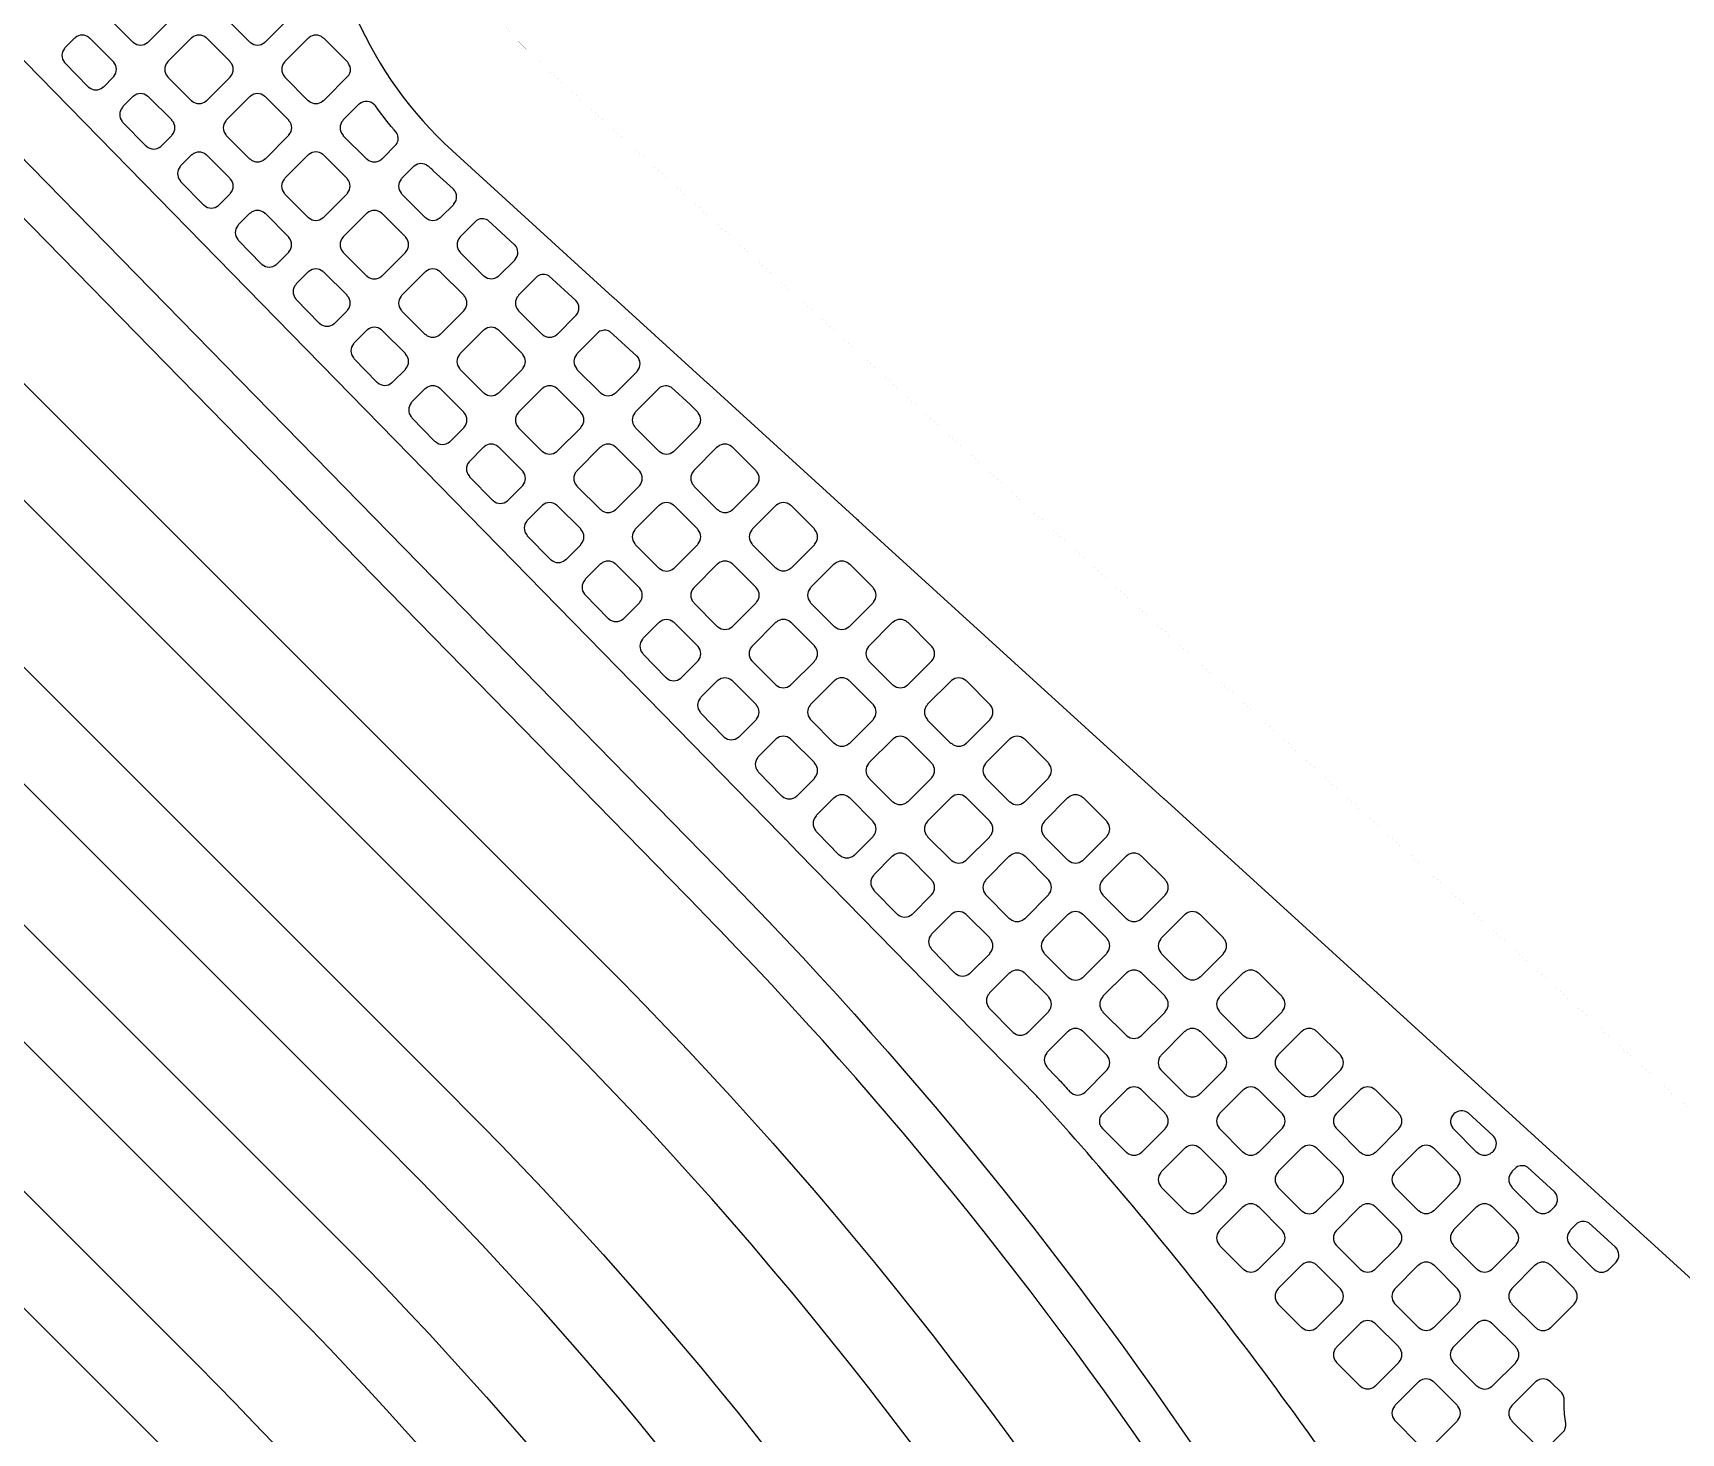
# Model space of a CAD drawing. Header units: millimetres. Extents: x 3440 to 3572, y 2 to 96.
# Drawn here: x 3534.822 to 3537.862, y 58.536 to 61.118 of the extents above; entities that cross this region are included whole.
import ezdxf

# ---------------------------------------------------------------- set-up
doc = ezdxf.new("R2010")
doc.units = ezdxf.units.MM
doc.header["$LTSCALE"] = 23.1
doc.layers.add('gbr-dxf', color=7, linetype='CONTINUOUS')
doc.layers.add('gbr-outline-dxf', color=2, linetype='CONTINUOUS')

msp = doc.modelspace()

# ---------------------------------------------------------------- linework, layer by layer
at = {"layer": 'gbr-dxf', "linetype": 'Continuous'}
for points in [[(3536.5997, 55.9348, 0.121503), (3535.0165, 58.5557, -0.008636), (3535.0149, 58.5573), (3533.3383, 60.2336, -0.008712), (3533.3367, 60.2353, -0.198755), (3530.7901, 66.3816, -0.011889)], [(3530.9425, 66.3851, 0.198929), (3533.4461, 60.3414, -0.008685), (3533.4477, 60.3398), (3535.1243, 58.6635, -0.008773), (3535.1259, 58.6618, -0.121503), (3536.7459, 55.9779, -0.017805)], [(3536.9339, 56.0314, 0.121763), (3535.2624, 58.8013, -0.008691), (3535.2607, 58.803), (3533.4219, 60.6418, -0.008915), (3533.4202, 60.6435, -0.198702), (3531.1362, 66.1571, -0.011933)], [(3531.2886, 66.1606, 0.198897), (3533.5297, 60.7496, -0.008509), (3533.5313, 60.748), (3535.3702, 58.9091, -0.008751), (3535.3718, 58.9074, -0.121762), (3537.0802, 56.0743, -0.017203)], [(3537.2571, 56.1225, 0.122078), (3535.4998, 59.0388, -0.008495), (3535.4983, 59.0404), (3533.6594, 60.8793, -0.008901), (3533.6577, 60.881, -0.198823), (3531.4717, 66.161, -0.007746)], [(3531.6241, 66.1591, 0.198838), (3533.7672, 60.9871, -0.008522), (3533.7687, 60.9854), (3535.6076, 59.1466, -0.008926), (3535.6093, 59.1448, -0.121858), (3537.4016, 56.1712, -0.022069)], [(3537.6128, 56.2259, 0.12221), (3535.7631, 59.2987, -0.008815), (3535.7614, 59.3004), (3533.921, 61.1409, -0.01398), (3533.9182, 61.1438, -0.198689), (3531.8416, 66.1593, -0.007704)], [(3531.994, 66.1612, 0.198911), (3534.0288, 61.2487, -0.013711), (3534.0315, 61.2458), (3535.8676, 59.4098, -0.008541), (3535.8692, 59.4082, -0.122231), (3537.758, 56.2724, -0.016533)], [(3538.2212, 54.1867, 0.196009), (3536.0561, 59.4976, -0.019381), (3536.0542, 59.4996), (3534.2986, 61.2948, -0.042234), (3534.2943, 61.2995, -0.048731), (3532.9444, 63.4936, -0.077425), (3532.9405, 63.5047, -0.046914), (3532.8499, 64.4652, -0.010897), (3532.8499, 64.4666), (3532.8499, 64.467, -0.016733), (3532.85, 64.4694), (3532.85, 66.1082, -0.014135)], [(3532.9262, 66.1102), (3532.9262, 64.4671, -0.014012), (3532.9261, 64.4652, 0.046654), (3533.0144, 63.524, 0.048616), (3534.3534, 61.3477), (3536.1106, 59.5509, -0.019718), (3536.1125, 59.5488, -0.195845), (3538.2974, 54.1886, -0.014149)], [(3535.3569, 62.2483), (3535.3569, 61.4407, -0.013138), (3535.3569, 61.4396, 0.210696), (3535.595, 60.9019, -0.015054), (3535.5959, 60.901), (3535.8915, 60.6318, -0.020152), (3535.8929, 60.6305), (3536.0662, 60.4727, -0.031602), (3536.0686, 60.4706), (3536.0693, 60.4699), (3536.342, 60.2215, -0.0403), (3536.345, 60.2188), (3536.907, 59.7069, -0.012253), (3536.9078, 59.7063), (3537.9311, 58.7743, -0.163987), (3538.0271, 58.6869), (3538.1478, 58.577, -0.013523), (3538.1486, 58.5762), (3539.2753, 57.5501, -0.024318)], [(3537.2895, 58.3701, 0.017101), (3537.0209, 58.7434, -0.027017), (3537.0193, 58.7455, 0.01976), (3536.6779, 59.1526, -0.020136), (3536.6766, 59.154, 0.007568), (3536.6735, 59.1575), (3536.673, 59.158), (3536.2345, 59.6061, -0.016053), (3536.2335, 59.6071), (3536.2106, 59.6307, -0.023246), (3536.2091, 59.6324), (3536.2028, 59.6389, -0.014656), (3536.2018, 59.6398), (3535.7913, 60.0598, -0.01468), (3535.7903, 60.0607), (3534.4522, 61.4288, -0.045648)]]:
    msp.add_lwpolyline(points, format="xyb", dxfattribs=at)
for points in [[(3534.9627, 61.146, -0.096625), (3534.9637, 61.1443), (3535.0063, 61.1018, -0.092072), (3535.0078, 61.1008, 0.37981), (3535.0338, 61.1008, -0.096625), (3535.0355, 61.1018), (3535.0782, 61.1445, -0.096111), (3535.0791, 61.1462, 0.37981), (3535.0791, 61.1721, -0.083601), (3535.0783, 61.1735), (3535.0355, 61.2163, -0.088202), (3535.034, 61.2172, 0.379731), (3535.008, 61.2172, -0.096458), (3535.0064, 61.2163), (3534.9637, 61.1736, -0.096627), (3534.9627, 61.1719, 0.379731)], [(3535.1782, 61.1461, -0.096625), (3535.1792, 61.1444), (3535.2217, 61.1019, -0.107961), (3535.2236, 61.1009, 0.37981), (3535.2495, 61.1009, -0.095956), (3535.2512, 61.1019), (3535.2937, 61.1444, -0.096332), (3535.2946, 61.146, 0.37981), (3535.2946, 61.172, -0.096625), (3535.2937, 61.1736), (3535.2511, 61.2162, -0.100151), (3535.2494, 61.2172, 0.379731), (3535.2234, 61.2172, -0.096458), (3535.2217, 61.2162), (3535.1792, 61.1737, -0.096627), (3535.1782, 61.1721, 0.379731)], [(3534.8806, 61.0642, -0.101492), (3534.8816, 61.0624), (3534.9236, 61.0195, -0.095585), (3534.9252, 61.0185, 0.382647), (3534.9514, 61.0184, -0.087133), (3534.9529, 61.0193), (3534.9703, 61.0367, -0.096332), (3534.9713, 61.0383, 0.37981), (3534.9713, 61.0643, -0.092348), (3534.9704, 61.0658), (3534.9278, 61.1084, -0.096111), (3534.9261, 61.1094, 0.379471), (3534.9002, 61.1094, -0.09601), (3534.8985, 61.1084), (3534.8817, 61.0916, -0.104843), (3534.8807, 61.0898, 0.375468)], [(3535.0704, 61.0383, -0.100082), (3535.0714, 61.0366), (3535.1141, 60.994, -0.095895), (3535.1157, 60.993, 0.379201), (3535.1417, 60.993, -0.096625), (3535.1433, 60.994), (3535.1859, 61.0366, -0.096111), (3535.1869, 61.0383, 0.379308), (3535.1869, 61.0642, -0.096507), (3535.1859, 61.0659), (3535.1431, 61.1087, -0.083772), (3535.1417, 61.1096, 0.37947), (3535.1157, 61.1096, -0.096458), (3535.1141, 61.1086), (3535.0714, 61.0659, -0.096627), (3535.0704, 61.0643, 0.3795)], [(3535.2861, 61.0383, -0.100285), (3535.2871, 61.0366), (3535.3295, 60.9941, -0.096627), (3535.3312, 60.9931, 0.37981), (3535.3571, 60.9931, -0.096625), (3535.3588, 60.9941), (3535.405, 61.0403, 0.208446), (3535.4073, 61.0565, -0.003134), (3535.403, 61.0643), (3535.3588, 61.1085, -0.095916), (3535.3572, 61.1094, 0.379692), (3535.3312, 61.1094, -0.096458), (3535.3296, 61.1084), (3535.287, 61.0659, -0.096627), (3535.2861, 61.0643, 0.379731)], [(3534.9871, 60.9553, -0.104983), (3534.9881, 60.9535), (3535.0304, 60.9103, -0.082156), (3535.0318, 60.9094, 0.382099), (3535.058, 60.9092, -0.08653), (3535.0594, 60.9101), (3535.0782, 60.9289, -0.095916), (3535.0792, 60.9305, 0.378952), (3535.0792, 60.9565, -0.087715), (3535.0783, 60.9579), (3535.0354, 61.0008, -0.092398), (3535.0338, 61.0017, 0.379351), (3535.0079, 61.0017, -0.096749), (3535.0062, 61.0007), (3534.9883, 60.9828, -0.105429), (3534.9873, 60.981, 0.375871)], [(3535.1782, 60.9304, -0.092348), (3535.1792, 60.9289), (3535.2216, 60.8864, -0.104311), (3535.2234, 60.8854, 0.37981), (3535.2494, 60.8854, -0.096625), (3535.251, 60.8863), (3535.2937, 60.929, -0.096111), (3535.2946, 60.9306, 0.37981), (3535.2946, 60.9566, -0.088014), (3535.2937, 60.9581), (3535.251, 61.0007, -0.092623), (3535.2495, 61.0017, 0.379731), (3535.2235, 61.0017, -0.096458), (3535.2219, 61.0007), (3535.1792, 60.9581, -0.096627), (3535.1782, 60.9564, 0.379731)], [(3535.3937, 60.9565, 0.379415), (3535.3938, 60.9306, -0.10007), (3535.3948, 60.9289), (3535.4373, 60.8864, -0.095585), (3535.4389, 60.8854, 0.379166), (3535.4649, 60.8854, -0.095756), (3535.4665, 60.8864), (3535.4925, 60.9124, 0.281342), (3535.4936, 60.9336, -0.020625), (3535.4539, 60.984, -0.064144), (3535.4527, 60.9851, 0.425475), (3535.4244, 60.9874, -0.067902), (3535.423, 60.9865), (3535.3947, 60.9582, -0.095895)], [(3535.0938, 60.8464, -0.108568), (3535.0948, 60.8445), (3535.1369, 60.8014, -0.08653), (3535.1383, 60.8005, 0.381783), (3535.1645, 60.8004, -0.08653), (3535.166, 60.8013), (3535.1858, 60.8211, -0.096227), (3535.1868, 60.8228, 0.379422), (3535.1868, 60.8487, -0.100399), (3535.1858, 60.8504), (3535.1432, 60.893, -0.088334), (3535.1417, 60.8939, 0.379471), (3535.1158, 60.8939, -0.09601), (3535.1141, 60.893), (3535.0949, 60.8738, -0.104851), (3535.0939, 60.872, 0.374884)], [(3535.2859, 60.8228, -0.095866), (3535.2869, 60.8211), (3535.3296, 60.7784, -0.092064), (3535.3312, 60.7775, 0.378627), (3535.3571, 60.7775, -0.095506), (3535.3587, 60.7785), (3535.4015, 60.8213, -0.096407), (3535.4025, 60.8229, 0.378882), (3535.4024, 60.8489, -0.083677), (3535.4015, 60.8503), (3535.3587, 60.8931, -0.088202), (3535.3572, 60.894, 0.379731), (3535.3312, 60.894, -0.096458), (3535.3296, 60.893), (3535.2869, 60.8504, -0.096627), (3535.2859, 60.8487, 0.379471)], [(3535.5015, 60.8488, 0.379124), (3535.5015, 60.8229, -0.104663), (3535.5025, 60.8211), (3535.5451, 60.7785, -0.100151), (3535.5469, 60.7775, 0.379691), (3535.5728, 60.7775, -0.095973), (3535.5745, 60.7785), (3535.5983, 60.8023, -0.047247), (3535.5988, 60.803, 0.392811), (3535.5981, 60.8301, -0.046927), (3535.5976, 60.8308), (3535.5607, 60.8643, -0.015247), (3535.5598, 60.8653, -0.003435), (3535.5525, 60.872, -0.102628), (3535.5507, 60.873, 0.370205), (3535.5254, 60.8726, -0.110306), (3535.5235, 60.8715), (3535.5024, 60.8505, -0.096407)], [(3535.2002, 60.7374, -0.100714), (3535.2012, 60.7357), (3535.2434, 60.6925, -0.094481), (3535.245, 60.6916, 0.381963), (3535.2712, 60.6914, -0.086624), (3535.2726, 60.6923), (3535.2937, 60.7134, -0.096842), (3535.2946, 60.715, 0.378969), (3535.2946, 60.7409, -0.09288), (3535.2937, 60.7425), (3535.251, 60.7852, -0.096558), (3535.2493, 60.7862, 0.3793), (3535.2234, 60.7862, -0.09601), (3535.2218, 60.7852), (3535.2014, 60.7649, -0.104843), (3535.2004, 60.763, 0.375468)], [(3535.3937, 60.7409, 0.379007), (3535.3937, 60.715, -0.096259), (3535.3947, 60.7134), (3535.4374, 60.6706, -0.092126), (3535.439, 60.6696, 0.379639), (3535.465, 60.6697, -0.095956), (3535.4666, 60.6706), (3535.5093, 60.7134, -0.096332), (3535.5103, 60.715, 0.37975), (3535.5103, 60.741, -0.083522), (3535.5094, 60.7424), (3535.4664, 60.7854, -0.087737), (3535.4649, 60.7863, 0.379155), (3535.439, 60.7863, -0.096117), (3535.4374, 60.7853), (3535.3947, 60.7426, -0.09682)], [(3535.6094, 60.7409, 0.37947), (3535.6094, 60.7149, -0.096458), (3535.6104, 60.7133), (3535.6527, 60.6709, -0.108174), (3535.6546, 60.6699, 0.37981), (3535.6806, 60.6699, -0.096625), (3535.6822, 60.6708), (3535.711, 60.6996, -0.047158), (3535.7116, 60.7004, 0.391874), (3535.711, 60.7274, -0.031082), (3535.7106, 60.7278), (3535.6611, 60.7729, 0.273664), (3535.6402, 60.7724), (3535.6103, 60.7425, -0.096527)], [(3535.3069, 60.6284, -0.104983), (3535.3079, 60.6266), (3535.3502, 60.5834, -0.082298), (3535.3516, 60.5825, 0.382592), (3535.3778, 60.5823, -0.087133), (3535.3792, 60.5832), (3535.4015, 60.6055, -0.096332), (3535.4025, 60.6072, 0.379423), (3535.4025, 60.6331, -0.087284), (3535.4016, 60.6346), (3535.3587, 60.6775, -0.091416), (3535.3571, 60.6784, 0.378718), (3535.3312, 60.6784, -0.096157), (3535.3296, 60.6774), (3535.308, 60.6559, -0.105426), (3535.307, 60.6541, 0.37561)], [(3535.5016, 60.6071, -0.100399), (3535.5026, 60.6054), (3535.5451, 60.563, -0.096627), (3535.5467, 60.562, 0.37981), (3535.5727, 60.562, -0.096625), (3535.5743, 60.563), (3535.617, 60.6056, -0.096111), (3535.6179, 60.6072, 0.37981), (3535.6179, 60.6332, -0.096458), (3535.617, 60.6348), (3535.5743, 60.6775, -0.083733), (3535.5729, 60.6784, 0.379731), (3535.5469, 60.6784, -0.096723), (3535.5452, 60.6774), (3535.5026, 60.6348, -0.096857), (3535.5016, 60.6331, 0.379731)], [(3535.7171, 60.6072, -0.09601), (3535.718, 60.6056), (3535.7605, 60.5632, -0.107982), (3535.7623, 60.5621, 0.378892), (3535.7883, 60.5621, -0.095506), (3535.7899, 60.5631), (3535.8238, 60.597, -0.046462), (3535.8243, 60.5977, 0.392504), (3535.8237, 60.6248, -0.03272), (3535.8233, 60.6252), (3535.7738, 60.6703, 0.273602), (3535.7529, 60.6697), (3535.718, 60.6348, -0.095895), (3535.7171, 60.6332, 0.378877)], [(3535.4135, 60.5194, -0.105013), (3535.4145, 60.5176), (3535.4567, 60.4745, -0.082156), (3535.458, 60.4736, 0.382647), (3535.4843, 60.4734, -0.08698), (3535.4857, 60.4744), (3535.5092, 60.4978, -0.096111), (3535.5102, 60.4995, 0.37981), (3535.5102, 60.5254, -0.088014), (3535.5093, 60.5269), (3535.4666, 60.5696, -0.092289), (3535.465, 60.5706, 0.379471), (3535.4391, 60.5706, -0.095968), (3535.4374, 60.5696), (3535.4147, 60.5468, -0.105033), (3535.4136, 60.545, 0.375468)], [(3535.6093, 60.4994, -0.092348), (3535.6102, 60.4978), (3535.6528, 60.4553, -0.104264), (3535.6545, 60.4543, 0.379163), (3535.6805, 60.4542, -0.095378), (3535.6821, 60.4552), (3535.7248, 60.4979, -0.096509), (3535.7258, 60.4996, 0.378343), (3535.7258, 60.5254, -0.087788), (3535.7249, 60.5269), (3535.6821, 60.5697, -0.09197), (3535.6805, 60.5707, 0.379347), (3535.6545, 60.5707, -0.096458), (3535.6529, 60.5697), (3535.6102, 60.527, -0.096627), (3535.6093, 60.5254, 0.379731)], [(3535.8248, 60.4995, -0.096025), (3535.8257, 60.4979), (3535.8683, 60.4554, -0.108118), (3535.8701, 60.4543, 0.379033), (3535.8961, 60.4543, -0.09601), (3535.8977, 60.4553), (3535.9367, 60.4942, -0.046737), (3535.9372, 60.495, 0.39222), (3535.9365, 60.522, -0.030431), (3535.9362, 60.5224), (3535.8865, 60.5676, 0.273375), (3535.8657, 60.567), (3535.8258, 60.5271, -0.096509), (3535.8248, 60.5254, 0.378386)], [(3535.5201, 60.4105, -0.108694), (3535.5211, 60.4086), (3535.5632, 60.3655, -0.086366), (3535.5647, 60.3646, 0.381975), (3535.5909, 60.3644, -0.085874), (3535.5923, 60.3653), (3535.617, 60.39, -0.096509), (3535.6179, 60.3916, 0.378343), (3535.6179, 60.4175, -0.10031), (3535.6169, 60.4192), (3535.5742, 60.462, -0.08752), (3535.5727, 60.4629, 0.379116), (3535.5468, 60.4629, -0.096475), (3535.5451, 60.4619), (3535.5212, 60.438, -0.104976), (3535.5202, 60.4362, 0.376146)], [(3535.717, 60.4176, 0.378884), (3535.717, 60.3916, -0.092029), (3535.718, 60.3901), (3535.7605, 60.3475, -0.104442), (3535.7623, 60.3465, 0.379639), (3535.7883, 60.3465, -0.095956), (3535.7899, 60.3475), (3535.8325, 60.3901, -0.096332), (3535.8335, 60.3918, 0.37981), (3535.8335, 60.4177, -0.087784), (3535.8326, 60.4192), (3535.7898, 60.462, -0.091469), (3535.7883, 60.4629, 0.379087), (3535.7623, 60.4629, -0.095527), (3535.7607, 60.462), (3535.718, 60.4192, -0.096842)], [(3535.9326, 60.3917, -0.096259), (3535.9336, 60.3901), (3535.976, 60.3476, -0.10739), (3535.9779, 60.3466, 0.378622), (3536.0038, 60.3466, -0.095378), (3536.0054, 60.3475), (3536.048, 60.3901, -0.096742), (3536.0489, 60.3918, 0.378943), (3536.0489, 60.4177, -0.101017), (3536.0479, 60.4194), (3536.0342, 60.4331), (3535.9994, 60.4648, 0.273831), (3535.9785, 60.4642), (3535.9336, 60.4193, -0.096857), (3535.9326, 60.4177, 0.3795)], [(3535.6266, 60.3015, -0.100714), (3535.6276, 60.2997), (3535.6696, 60.2567, -0.095585), (3535.6713, 60.2558, 0.382238), (3535.6975, 60.2556, -0.086624), (3535.6989, 60.2565), (3535.7247, 60.2823, -0.095991), (3535.7257, 60.2839, 0.379351), (3535.7257, 60.3099, -0.09253), (3535.7247, 60.3115), (3535.6821, 60.3541, -0.095585), (3535.6805, 60.3551, 0.379214), (3535.6545, 60.3551, -0.096117), (3535.6529, 60.3541), (3535.6278, 60.3289, -0.105618), (3535.6267, 60.3271, 0.375554)], [(3535.8248, 60.2839, -0.09253), (3535.8257, 60.2823), (3535.8683, 60.2398, -0.10399), (3535.8701, 60.2387, 0.379163), (3535.896, 60.2387, -0.095527), (3535.8976, 60.2397), (3535.9403, 60.2824, -0.096742), (3535.9413, 60.284, 0.378343), (3535.9413, 60.3099, -0.087814), (3535.9404, 60.3114), (3535.8976, 60.3542, -0.091578), (3535.896, 60.3552, 0.379347), (3535.8701, 60.3551, -0.096723), (3535.8684, 60.3542), (3535.8258, 60.3115, -0.096857), (3535.8248, 60.3098, 0.379731)], [(3536.0404, 60.2841, -0.10761), (3536.0414, 60.2822), (3536.084, 60.2397, -0.103673), (3536.0858, 60.2386, 0.378829), (3536.1117, 60.2386, -0.095866), (3536.1133, 60.2396), (3536.1559, 60.2822, -0.096227), (3536.1568, 60.2838, 0.379422), (3536.1568, 60.3097, -0.10451), (3536.1558, 60.3115), (3536.1133, 60.354, -0.107936), (3536.1114, 60.3551, 0.379267), (3536.0855, 60.3551, -0.095506), (3536.0838, 60.3542), (3536.0413, 60.3116, -0.096195), (3536.0404, 60.31, 0.378257)], [(3535.7331, 60.1926, -0.100714), (3535.7341, 60.1908), (3535.7763, 60.1477, -0.094984), (3535.7779, 60.1467, 0.382035), (3535.8041, 60.1466, -0.08583), (3535.8055, 60.1475), (3535.8325, 60.1745, -0.096227), (3535.8335, 60.1761, 0.378952), (3535.8335, 60.2021, -0.092061), (3535.8326, 60.2036), (3535.7898, 60.2464, -0.096328), (3535.7882, 60.2473, 0.379083), (3535.7623, 60.2473, -0.095968), (3535.7606, 60.2464), (3535.7343, 60.22, -0.105033), (3535.7333, 60.2182, 0.375468)], [(3535.9326, 60.1762, -0.103681), (3535.9336, 60.1744), (3535.9762, 60.1318, -0.099849), (3535.9779, 60.1308, 0.379299), (3536.0039, 60.1308, -0.095956), (3536.0055, 60.1318), (3536.0481, 60.1744, -0.096332), (3536.0491, 60.1761, 0.37981), (3536.0491, 60.202, -0.092348), (3536.0482, 60.2036), (3536.0054, 60.2464, -0.095819), (3536.0038, 60.2474, 0.379212), (3535.9778, 60.2474, -0.095719), (3535.9762, 60.2464), (3535.9336, 60.2038, -0.096509), (3535.9326, 60.2021, 0.378434)], [(3536.1482, 60.1761, -0.096625), (3536.1492, 60.1744), (3536.1916, 60.132, -0.107961), (3536.1935, 60.131, 0.379308), (3536.2194, 60.131, -0.09601), (3536.221, 60.1319), (3536.2636, 60.1745, -0.096227), (3536.2646, 60.1761, 0.378952), (3536.2646, 60.202, -0.100076), (3536.2636, 60.2038), (3536.2212, 60.2462, -0.104677), (3536.2194, 60.2472, 0.37947), (3536.1934, 60.2472, -0.096458), (3536.1918, 60.2462), (3536.1492, 60.2037, -0.096627), (3536.1482, 60.202, 0.379731)], [(3535.8397, 60.0836, -0.09761), (3535.8407, 60.0819), (3535.883, 60.0386, -0.090689), (3535.8845, 60.0377, 0.382372), (3535.9107, 60.0376, -0.086349), (3535.9122, 60.0385), (3535.9404, 60.0666, -0.096332), (3535.9413, 60.0683, 0.379308), (3535.9413, 60.0942, -0.092052), (3535.9404, 60.0958), (3535.8976, 60.1386, -0.095585), (3535.896, 60.1395, 0.378946), (3535.8701, 60.1395, -0.095487), (3535.8684, 60.1386), (3535.8409, 60.111, -0.10555), (3535.8399, 60.1092, 0.37548)], [(3536.0405, 60.0683, -0.104392), (3536.0415, 60.0665), (3536.0839, 60.0241, -0.100151), (3536.0856, 60.0231, 0.37981), (3536.1116, 60.0231, -0.095956), (3536.1132, 60.0241), (3536.1558, 60.0667, -0.096332), (3536.1568, 60.0684, 0.37981), (3536.1568, 60.0944, -0.092348), (3536.1559, 60.0959), (3536.1133, 60.1385, -0.096111), (3536.1117, 60.1395, 0.379731), (3536.0857, 60.1395, -0.096458), (3536.084, 60.1385), (3536.0415, 60.0959, -0.096627), (3536.0405, 60.0943, 0.379731)], [(3536.2559, 60.0684, -0.096625), (3536.2569, 60.0667), (3536.2993, 60.0243, -0.107817), (3536.3012, 60.0233, 0.379451), (3536.3271, 60.0233, -0.096117), (3536.3287, 60.0243), (3536.3713, 60.0668, -0.095796), (3536.3723, 60.0684, 0.378779), (3536.3723, 60.0944, -0.099971), (3536.3713, 60.0961), (3536.3289, 60.1385, -0.10417), (3536.3271, 60.1395, 0.37947), (3536.3011, 60.1395, -0.096458), (3536.2995, 60.1385), (3536.2569, 60.096, -0.096627), (3536.2559, 60.0943, 0.379731)], [(3535.9464, 59.9746, -0.108539), (3535.9475, 59.9727), (3535.9895, 59.9297, -0.08653), (3535.991, 59.9288, 0.382096), (3536.0172, 59.9286, -0.086329), (3536.0186, 59.9295), (3536.048, 59.959, -0.095796), (3536.049, 59.9606, 0.379249), (3536.049, 59.9865, -0.096625), (3536.048, 59.9882), (3536.0056, 60.0306, -0.100151), (3536.0038, 60.0316, 0.379731), (3535.9779, 60.0316, -0.096458), (3535.9762, 60.0307), (3535.9476, 60.0021, -0.105297), (3535.9466, 60.0003, 0.375953)], [(3536.1481, 59.9605, -0.092139), (3536.1491, 59.959), (3536.1915, 59.9165, -0.104264), (3536.1933, 59.9155, 0.37981), (3536.2193, 59.9155, -0.096625), (3536.2209, 59.9165), (3536.2636, 59.9591, -0.096111), (3536.2645, 59.9607, 0.37981), (3536.2645, 59.9867, -0.088014), (3536.2636, 59.9882), (3536.2209, 60.0308, -0.092233), (3536.2194, 60.0318, 0.379731), (3536.1934, 60.0318, -0.096458), (3536.1918, 60.0308), (3536.1491, 59.9882, -0.096627), (3536.1481, 59.9865, 0.379731)], [(3536.3636, 59.9607, -0.096475), (3536.3646, 59.959), (3536.4071, 59.9165, -0.108174), (3536.409, 59.9155, 0.37981), (3536.4349, 59.9155, -0.096625), (3536.4366, 59.9165), (3536.4791, 59.9589, -0.096332), (3536.4801, 59.9606, 0.37981), (3536.4801, 59.9866, -0.10047), (3536.4791, 59.9883), (3536.4366, 60.0308, -0.10399), (3536.4348, 60.0318, 0.379731), (3536.4088, 60.0318, -0.096458), (3536.4072, 60.0308), (3536.3646, 59.9883, -0.096627), (3536.3636, 59.9866, 0.379731)], [(3536.0529, 59.8657, -0.108468), (3536.0539, 59.8638), (3536.096, 59.8208, -0.086284), (3536.0974, 59.8198, 0.382004), (3536.1236, 59.8197, -0.086215), (3536.1251, 59.8206), (3536.1557, 59.8512, -0.095796), (3536.1567, 59.8529, 0.37947), (3536.1567, 59.8788, -0.096458), (3536.1557, 59.8805), (3536.1133, 59.9229, -0.100499), (3536.1115, 59.924, 0.379643), (3536.0856, 59.924, -0.096225), (3536.0839, 59.923), (3536.0541, 59.8932, -0.105233), (3536.0531, 59.8913, 0.375883)], [(3536.2558, 59.8528, -0.092348), (3536.2568, 59.8513), (3536.2994, 59.8087, -0.104311), (3536.3012, 59.8076, 0.37981), (3536.3271, 59.8076, -0.096625), (3536.3288, 59.8086), (3536.3714, 59.8512, -0.096111), (3536.3724, 59.8529, 0.37981), (3536.3724, 59.8789, -0.088014), (3536.3714, 59.8803), (3536.3286, 59.9231, -0.092623), (3536.3271, 59.9241, 0.379731), (3536.3011, 59.9241, -0.096458), (3536.2995, 59.9231), (3536.2568, 59.8805, -0.096627), (3536.2558, 59.8788, 0.379731)], [(3536.4714, 59.8788, 0.37947), (3536.4715, 59.8528, -0.096625), (3536.4724, 59.8512), (3536.5148, 59.8088, -0.107961), (3536.5167, 59.8078, 0.379308), (3536.5426, 59.8078, -0.09601), (3536.5443, 59.8087), (3536.5868, 59.8513, -0.096227), (3536.5878, 59.8529, 0.379422), (3536.5878, 59.8789, -0.100399), (3536.5867, 59.8806), (3536.5444, 59.9229, -0.10437), (3536.5426, 59.924, 0.379357), (3536.5166, 59.924, -0.096507), (3536.515, 59.923), (3536.4724, 59.8804, -0.096423)], [(3536.1593, 59.7567, -0.097059), (3536.1603, 59.755), (3536.2025, 59.7118, -0.090936), (3536.2041, 59.7108, 0.381904), (3536.2303, 59.7107, -0.086215), (3536.2317, 59.7116), (3536.2636, 59.7434, -0.095796), (3536.2646, 59.7451, 0.37947), (3536.2645, 59.771, -0.092418), (3536.2636, 59.7726), (3536.2209, 59.8153, -0.096857), (3536.2192, 59.8163, 0.379643), (3536.1933, 59.8163, -0.096225), (3536.1916, 59.8153), (3536.1605, 59.7842, -0.105291), (3536.1595, 59.7823, 0.376024)], [(3536.3636, 59.745, -0.092348), (3536.3646, 59.7435), (3536.4071, 59.701, -0.10399), (3536.4089, 59.7, 0.37981), (3536.4348, 59.7, -0.095956), (3536.4365, 59.7009), (3536.4791, 59.7436, -0.096332), (3536.4801, 59.7452, 0.37981), (3536.4801, 59.7712, -0.087784), (3536.4791, 59.7726), (3536.4365, 59.8153, -0.092233), (3536.4349, 59.8163, 0.379731), (3536.4089, 59.8163, -0.096458), (3536.4073, 59.8153), (3536.3646, 59.7726, -0.096627), (3536.3636, 59.771, 0.379731)], [(3536.5792, 59.7451, -0.096625), (3536.5801, 59.7435), (3536.6226, 59.701, -0.107817), (3536.6245, 59.7, 0.379451), (3536.6504, 59.6999, -0.096117), (3536.6521, 59.7009), (3536.6946, 59.7435, -0.095796), (3536.6956, 59.7451, 0.378779), (3536.6956, 59.771, -0.099971), (3536.6946, 59.7727), (3536.6521, 59.8153, -0.104677), (3536.6503, 59.8163, 0.37947), (3536.6243, 59.8163, -0.096458), (3536.6227, 59.8153), (3536.5801, 59.7728, -0.096627), (3536.5792, 59.7711, 0.379731)], [(3536.2658, 59.6476, -0.108838), (3536.2668, 59.6457), (3536.269, 59.6434, -0.014108), (3536.2699, 59.6426), (3536.3088, 59.6028, -0.095119), (3536.3104, 59.6018, 0.381921), (3536.3366, 59.6017, -0.087305), (3536.3381, 59.6026), (3536.3713, 59.6358, -0.095796), (3536.3723, 59.6374, 0.379249), (3536.3722, 59.6633, -0.092348), (3536.3713, 59.6649), (3536.3287, 59.7075, -0.096111), (3536.3271, 59.7085, 0.379731), (3536.3011, 59.7085, -0.096458), (3536.2995, 59.7075), (3536.267, 59.6751, -0.108921), (3536.266, 59.6732, 0.374853)], [(3536.4713, 59.6373, -0.092139), (3536.4723, 59.6358), (3536.5149, 59.5932, -0.104264), (3536.5167, 59.5921, 0.37981), (3536.5426, 59.5921, -0.096625), (3536.5443, 59.5931), (3536.5869, 59.6357, -0.096111), (3536.5879, 59.6374, 0.37981), (3536.5879, 59.6633, -0.088014), (3536.587, 59.6648), (3536.5442, 59.7076, -0.092233), (3536.5426, 59.7086, 0.379731), (3536.5166, 59.7086, -0.096458), (3536.515, 59.7076), (3536.4723, 59.6649, -0.096627), (3536.4713, 59.6633, 0.379731)], [(3536.687, 59.6373, -0.096117), (3536.6879, 59.6357), (3536.7304, 59.5933, -0.107634), (3536.7322, 59.5922, 0.37889), (3536.7581, 59.5922, -0.096117), (3536.7598, 59.5932), (3536.8023, 59.6358, -0.095895), (3536.8033, 59.6374, 0.379201), (3536.8033, 59.6633, -0.10047), (3536.8023, 59.6651), (3536.7599, 59.7074, -0.10399), (3536.7581, 59.7085, 0.379731), (3536.7321, 59.7085, -0.096458), (3536.7305, 59.7075), (3536.688, 59.6649, -0.096627), (3536.687, 59.6633, 0.3795)], [(3536.3723, 59.5386, -0.100442), (3536.3733, 59.5369), (3536.4155, 59.4938, -0.095821), (3536.4171, 59.4928, 0.382808), (3536.4433, 59.4927, -0.087077), (3536.4448, 59.4936), (3536.4791, 59.5279, -0.096111), (3536.4801, 59.5296, 0.37981), (3536.4801, 59.5555, -0.09253), (3536.4791, 59.5571), (3536.4364, 59.5998, -0.096332), (3536.4348, 59.6008, 0.379794), (3536.4088, 59.6008, -0.096225), (3536.4072, 59.5998), (3536.3735, 59.5661, -0.104846), (3536.3724, 59.5643, 0.375852)], [(3536.5791, 59.5295, -0.092162), (3536.5801, 59.528), (3536.6226, 59.4854, -0.103923), (3536.6244, 59.4844, 0.379201), (3536.6503, 59.4844, -0.096625), (3536.652, 59.4854), (3536.6946, 59.528, -0.096111), (3536.6956, 59.5297, 0.379308), (3536.6956, 59.5556, -0.08785), (3536.6947, 59.5571), (3536.652, 59.5998, -0.092456), (3536.6504, 59.6008, 0.37947), (3536.6244, 59.6008, -0.096458), (3536.6228, 59.5998), (3536.5801, 59.5571, -0.096627), (3536.5792, 59.5555, 0.3795)], [(3536.7947, 59.5296, -0.096625), (3536.7957, 59.528), (3536.8381, 59.4855, -0.107961), (3536.84, 59.4844, 0.37981), (3536.866, 59.4844, -0.095956), (3536.8676, 59.4854), (3536.9101, 59.5279, -0.096332), (3536.9111, 59.5296, 0.37981), (3536.9111, 59.5555, -0.10047), (3536.9101, 59.5572), (3536.8676, 59.5997, -0.10399), (3536.8658, 59.6008, 0.379731), (3536.8398, 59.6008, -0.096458), (3536.8382, 59.5998), (3536.7957, 59.5572, -0.096627), (3536.7947, 59.5556, 0.379731)], [(3536.479, 59.4296, -0.100442), (3536.4799, 59.4279), (3536.522, 59.3849, -0.095272), (3536.5236, 59.3839, 0.382818), (3536.5498, 59.3838, -0.087077), (3536.5513, 59.3847), (3536.5868, 59.4202, -0.096111), (3536.5878, 59.4219, 0.379308), (3536.5878, 59.4478, -0.092315), (3536.5868, 59.4494), (3536.5442, 59.492, -0.096527), (3536.5426, 59.493, 0.379351), (3536.5166, 59.4929, -0.096766), (3536.515, 59.492), (3536.4801, 59.4571, -0.104846), (3536.4791, 59.4553, 0.375852)], [(3536.6869, 59.4218, -0.09253), (3536.6878, 59.4202), (3536.7304, 59.3776, -0.104691), (3536.7322, 59.3766, 0.37981), (3536.7582, 59.3766, -0.096625), (3536.7598, 59.3776), (3536.8024, 59.4202, -0.096332), (3536.8034, 59.4219, 0.37981), (3536.8034, 59.4478, -0.088442), (3536.8025, 59.4493), (3536.7597, 59.4921, -0.092898), (3536.7581, 59.4931, 0.379731), (3536.7321, 59.4931, -0.096458), (3536.7305, 59.4921), (3536.6878, 59.4494, -0.096857), (3536.6869, 59.4478, 0.379731)], [(3536.9025, 59.4218, -0.095956), (3536.9035, 59.4202), (3536.9459, 59.3777, -0.107936), (3536.9478, 59.3767, 0.379486), (3536.9737, 59.3767, -0.0951), (3536.9753, 59.3777), (3537.0179, 59.4202, -0.095686), (3537.0188, 59.4219, 0.378601), (3537.0188, 59.4478, -0.100188), (3537.0178, 59.4495), (3536.9754, 59.4919, -0.103973), (3536.9736, 59.493, 0.37947), (3536.9477, 59.4929, -0.096723), (3536.946, 59.492), (3536.9035, 59.4494, -0.096857), (3536.9025, 59.4478, 0.379731)], [(3536.5855, 59.3208, -0.100442), (3536.5865, 59.319), (3536.6286, 59.276, -0.095778), (3536.6302, 59.275, 0.382808), (3536.6565, 59.2748, -0.087034), (3536.6579, 59.2757), (3536.6946, 59.3124, -0.096332), (3536.6956, 59.314, 0.37981), (3536.6956, 59.34, -0.092523), (3536.6946, 59.3416), (3536.6519, 59.3843, -0.096627), (3536.6503, 59.3852, 0.379794), (3536.6243, 59.3852, -0.096225), (3536.6227, 59.3843), (3536.5867, 59.3483, -0.104846), (3536.5856, 59.3464, 0.375852)], [(3536.7947, 59.314, -0.092348), (3536.7956, 59.3124), (3536.8382, 59.2699, -0.104018), (3536.84, 59.2688, 0.379867), (3536.8659, 59.2688, -0.095883), (3536.8676, 59.2698), (3536.9102, 59.3125, -0.096128), (3536.9112, 59.3141, 0.37968), (3536.9112, 59.3401, -0.088346), (3536.9102, 59.3416), (3536.8675, 59.3843, -0.092289), (3536.8659, 59.3852, 0.379731), (3536.84, 59.3852, -0.096723), (3536.8383, 59.3843), (3536.7957, 59.3416, -0.096627), (3536.7947, 59.3399, 0.379731)], [(3537.0102, 59.3141, -0.096117), (3537.0112, 59.3124), (3537.0537, 59.2699, -0.107634), (3537.0556, 59.2689, 0.37889), (3537.0815, 59.2689, -0.096117), (3537.0831, 59.2699), (3537.1257, 59.3124, -0.095895), (3537.1266, 59.3141, 0.379201), (3537.1266, 59.34, -0.10047), (3537.1256, 59.3417), (3537.0831, 59.3842, -0.104264), (3537.0814, 59.3852, 0.379952), (3537.0554, 59.3852, -0.096248), (3537.0537, 59.3842), (3537.0112, 59.3417, -0.096857), (3537.0102, 59.34, 0.379322)], [(3536.6922, 59.2118, -0.112244), (3536.6933, 59.2099), (3536.7084, 59.1944, -0.020061), (3536.7097, 59.1931, -0.007705), (3536.714, 59.1884, -0.011287), (3536.7146, 59.1878, -0.001192), (3536.7347, 59.1655, -0.025767), (3536.735, 59.1652, 0.394512), (3536.7623, 59.1645, -0.03349), (3536.7627, 59.1649), (3536.8024, 59.2046, -0.096227), (3536.8034, 59.2062, 0.379546), (3536.8034, 59.2322, -0.096953), (3536.8024, 59.2338), (3536.7598, 59.2764, -0.100824), (3536.7581, 59.2774, 0.3795), (3536.7321, 59.2774, -0.096614), (3536.7305, 59.2764), (3536.6934, 59.2393, -0.10479), (3536.6923, 59.2375, 0.37601)], [(3536.9024, 59.2321, 0.37865), (3536.9024, 59.2062, -0.092052), (3536.9034, 59.2047), (3536.9459, 59.1621, -0.103973), (3536.9477, 59.1611, 0.379422), (3536.9737, 59.1611, -0.095973), (3536.9753, 59.1621), (3537.0179, 59.2047, -0.096332), (3537.0189, 59.2063, 0.37981), (3537.0189, 59.2323, -0.088442), (3537.018, 59.2338), (3536.9753, 59.2765, -0.092233), (3536.9737, 59.2775, 0.379534), (3536.9477, 59.2775, -0.096117), (3536.9461, 59.2765), (3536.9034, 59.2338, -0.096301)], [(3537.118, 59.2063, -0.096117), (3537.119, 59.2047), (3537.1614, 59.1622, -0.10739), (3537.1633, 59.1612, 0.378747), (3537.1892, 59.1612, -0.09601), (3537.1908, 59.1622), (3537.2334, 59.2047, -0.095916), (3537.2343, 59.2063, 0.379422), (3537.2343, 59.2323, -0.10047), (3537.2333, 59.234), (3537.1909, 59.2764, -0.10399), (3537.1891, 59.2774, 0.379731), (3537.1632, 59.2774, -0.096458), (3537.1615, 59.2764), (3537.119, 59.2339, -0.096627), (3537.118, 59.2323, 0.3795)], [(3536.7915, 59.1016), (3536.7947, 59.098), (3536.7947, 59.098), (3536.8383, 59.0544, -0.099849), (3536.84, 59.0534, 0.378829), (3536.866, 59.0534, -0.095866), (3536.8676, 59.0543), (3536.9101, 59.0969, -0.096227), (3536.9111, 59.0985, 0.379422), (3536.9111, 59.1245, -0.09253), (3536.9101, 59.126), (3536.8676, 59.1686, -0.096111), (3536.8659, 59.1696, 0.379893), (3536.8399, 59.1696, -0.096103), (3536.8383, 59.1686), (3536.7924, 59.1227, 0.278999)], [(3537.0102, 59.0985, -0.092052), (3537.0111, 59.0969), (3537.0536, 59.0544, -0.104101), (3537.0554, 59.0534, 0.379201), (3537.0814, 59.0534, -0.095956), (3537.083, 59.0544), (3537.1256, 59.097, -0.096332), (3537.1266, 59.0986, 0.379308), (3537.1266, 59.1246, -0.087881), (3537.1257, 59.1261), (3537.083, 59.1688, -0.092456), (3537.0814, 59.1697, 0.37947), (3537.0555, 59.1697, -0.096458), (3537.0538, 59.1687), (3537.0112, 59.1261, -0.096627), (3537.0102, 59.1244, 0.3795)], [(3537.2257, 59.0986, -0.096625), (3537.2267, 59.0969), (3537.2692, 59.0544, -0.107961), (3537.2711, 59.0534, 0.379308), (3537.297, 59.0534, -0.09601), (3537.2986, 59.0543), (3537.3412, 59.0969, -0.095916), (3537.3421, 59.0985, 0.378952), (3537.3422, 59.1245, -0.099971), (3537.3412, 59.1262), (3537.2986, 59.1687, -0.104677), (3537.2968, 59.1697, 0.37947), (3537.2709, 59.1697, -0.096458), (3537.2692, 59.1687), (3537.2267, 59.1262, -0.096627), (3537.2257, 59.1246, 0.379731)], [(3537.4408, 59.0983), (3537.4848, 59.0544, -0.096121), (3537.4864, 59.0534, 0.379639), (3537.5124, 59.0534, -0.095956), (3537.5141, 59.0544), (3537.5157, 59.056, -0.046407), (3537.5163, 59.0568, 0.391874), (3537.5157, 59.0838, -0.038586), (3537.5152, 59.0843), (3537.4689, 59.1265, 0.866868)], [(3536.9025, 58.9908, -0.087848), (3536.9034, 58.9893), (3536.946, 58.9467, -0.10046), (3536.9477, 58.9457, 0.379451), (3536.9737, 58.9457, -0.096117), (3536.9753, 58.9467), (3537.0178, 58.9892, -0.095796), (3537.0188, 58.9908, 0.378779), (3537.0188, 59.0168, -0.092061), (3537.0179, 59.0183), (3536.9753, 59.0609, -0.096328), (3536.9736, 59.0619, 0.37947), (3536.9477, 59.0619, -0.096723), (3536.946, 59.0609), (3536.9035, 59.0184, -0.096627), (3536.9025, 59.0167, 0.379731)], [(3537.1179, 58.9908, -0.092348), (3537.1188, 58.9892), (3537.1614, 58.9466, -0.10399), (3537.1632, 58.9456, 0.37981), (3537.1892, 58.9456, -0.095956), (3537.1908, 58.9466), (3537.2335, 58.9892, -0.096332), (3537.2344, 58.9908, 0.37981), (3537.2344, 59.0168, -0.087784), (3537.2335, 59.0183), (3537.1907, 59.0611, -0.092233), (3537.1891, 59.062, 0.379731), (3537.1632, 59.062, -0.096458), (3537.1615, 59.061), (3537.1189, 59.0184, -0.096627), (3537.1179, 59.0167, 0.379731)], [(3537.3335, 58.9908, -0.096625), (3537.3345, 58.9891), (3537.3769, 58.9468, -0.107817), (3537.3787, 58.9457, 0.379451), (3537.4047, 58.9457, -0.096117), (3537.4063, 58.9467), (3537.4489, 58.9892, -0.095796), (3537.4499, 58.9908, 0.378779), (3537.4499, 59.0168, -0.099971), (3537.4489, 59.0185), (3537.4064, 59.0609, -0.10417), (3537.4047, 59.0619, 0.37947), (3537.3787, 59.0619, -0.096458), (3537.377, 59.0609), (3537.3345, 59.0184, -0.096627), (3537.3335, 59.0167, 0.379731)], [(3537.549, 58.9909, -0.09601), (3537.5499, 58.9892), (3537.5926, 58.9466, -0.09217), (3537.5941, 58.9457, 0.379328), (3537.6201, 58.9457, -0.096475), (3537.6217, 58.9466), (3537.6285, 58.9534, -0.045897), (3537.629, 58.9541, 0.392884), (3537.6284, 58.9812, -0.039207), (3537.6279, 58.9817), (3537.5786, 59.0266, 0.275668), (3537.5576, 59.0261), (3537.55, 59.0184, -0.096423), (3537.549, 59.0168, 0.37919)], [(3537.0102, 58.8831, -0.08798), (3537.0111, 58.8816), (3537.0538, 58.8389, -0.100073), (3537.0556, 58.8379, 0.37889), (3537.0815, 58.8379, -0.09601), (3537.0831, 58.8388), (3537.1257, 58.8814, -0.095895), (3537.1266, 58.883, 0.379201), (3537.1266, 58.909, -0.092348), (3537.1257, 58.9105), (3537.083, 58.9532, -0.096111), (3537.0813, 58.9542, 0.379731), (3537.0554, 58.9542, -0.096458), (3537.0537, 58.9532), (3537.0112, 58.9107, -0.096627), (3537.0102, 58.909, 0.3795)], [(3537.2257, 58.8829, -0.092139), (3537.2267, 58.8814), (3537.2691, 58.8389, -0.104264), (3537.2709, 58.8379, 0.37981), (3537.2969, 58.8379, -0.096625), (3537.2985, 58.8389), (3537.3412, 58.8815, -0.096111), (3537.3421, 58.8831, 0.37981), (3537.3421, 58.9091, -0.088014), (3537.3412, 58.9106), (3537.2985, 58.9533, -0.092233), (3537.297, 58.9542, 0.379731), (3537.271, 58.9542, -0.096458), (3537.2694, 58.9532), (3537.2267, 58.9106, -0.096627), (3537.2257, 58.9089, 0.379731)], [(3537.4413, 58.8832, -0.107964), (3537.4423, 58.8813), (3537.4846, 58.839, -0.104101), (3537.4864, 58.838, 0.379201), (3537.5124, 58.838, -0.095956), (3537.514, 58.839), (3537.5565, 58.8814, -0.096332), (3537.5575, 58.8831, 0.379451), (3537.5575, 58.909, -0.104464), (3537.5565, 58.9108), (3537.5142, 58.9531, -0.108118), (3537.5123, 58.9542, 0.379249), (3537.4864, 58.9542, -0.096458), (3537.4847, 58.9532), (3537.4423, 58.9108, -0.096627), (3537.4413, 58.9091, 0.3795)], [(3537.6567, 58.8832, -0.096117), (3537.6577, 58.8815), (3537.7005, 58.8387, -0.092244), (3537.7021, 58.8377, 0.378418), (3537.728, 58.8377, -0.096238), (3537.7296, 58.8387), (3537.7415, 58.8505, -0.045509), (3537.742, 58.8512, 0.392488), (3537.7413, 58.8783, -0.038352), (3537.7409, 58.8788), (3537.6914, 58.9239, 0.275627), (3537.6704, 58.9234), (3537.6577, 58.9108, -0.096627), (3537.6567, 58.9091, 0.3795)], [(3537.118, 58.7753, -0.08798), (3537.1189, 58.7738), (3537.1615, 58.7312, -0.100073), (3537.1633, 58.7302, 0.378747), (3537.1892, 58.7302, -0.09601), (3537.1908, 58.7311), (3537.2334, 58.7737, -0.096227), (3537.2343, 58.7753, 0.379422), (3537.2343, 58.8013, -0.09253), (3537.2334, 58.8028), (3537.1908, 58.8454, -0.096423), (3537.1891, 58.8464, 0.379731), (3537.1632, 58.8464, -0.096458), (3537.1615, 58.8454), (3537.119, 58.8029, -0.096627), (3537.118, 58.8012, 0.3795)], [(3537.3334, 58.7753, -0.092052), (3537.3343, 58.7737), (3537.3769, 58.7312, -0.104101), (3537.3786, 58.7302, 0.379201), (3537.4046, 58.7302, -0.095956), (3537.4062, 58.7312), (3537.4489, 58.7738, -0.096332), (3537.4498, 58.7754, 0.379308), (3537.4499, 58.8014, -0.087881), (3537.4489, 58.8028), (3537.4062, 58.8456, -0.092456), (3537.4047, 58.8465, 0.37947), (3537.3787, 58.8465, -0.096458), (3537.377, 58.8455), (3537.3344, 58.8029, -0.096627), (3537.3334, 58.8012, 0.3795)], [(3537.5489, 58.7754, -0.095866), (3537.5499, 58.7738), (3537.5925, 58.7311, -0.108091), (3537.5944, 58.7301, 0.378417), (3537.6203, 58.7301, -0.096261), (3537.6219, 58.731), (3537.6645, 58.7736, -0.095686), (3537.6655, 58.7752, 0.378467), (3537.6655, 58.8011, -0.099971), (3537.6645, 58.8029), (3537.6218, 58.8455, -0.104677), (3537.62, 58.8465, 0.37947), (3537.5941, 58.8465, -0.096458), (3537.5924, 58.8455), (3537.5499, 58.803, -0.096627), (3537.5489, 58.8013, 0.379471)], [(3537.2257, 58.6676, -0.087848), (3537.2266, 58.6661), (3537.2692, 58.6235, -0.10046), (3537.2709, 58.6225, 0.379451), (3537.2969, 58.6225, -0.096117), (3537.2985, 58.6234), (3537.3411, 58.666, -0.095796), (3537.342, 58.6676, 0.378779), (3537.342, 58.6935, -0.091952), (3537.3411, 58.6951), (3537.2985, 58.7377, -0.096527), (3537.2968, 58.7387, 0.37947), (3537.2709, 58.7387, -0.096458), (3537.2692, 58.7377), (3537.2267, 58.6952, -0.096627), (3537.2257, 58.6935, 0.379731)], [(3537.4412, 58.6676, -0.104215), (3537.4422, 58.6658), (3537.4848, 58.6233, -0.100401), (3537.4865, 58.6223, 0.37886), (3537.5124, 58.6222, -0.095866), (3537.5141, 58.6232), (3537.5568, 58.6659, -0.095686), (3537.5577, 58.6675, 0.379065), (3537.5577, 58.6935, -0.092348), (3537.5568, 58.695), (3537.514, 58.7378, -0.096111), (3537.5123, 58.7388, 0.379731), (3537.4864, 58.7388, -0.096458), (3537.4847, 58.7378), (3537.4422, 58.6952, -0.096627), (3537.4412, 58.6936, 0.379762)], [(3537.3334, 58.5599, -0.087916), (3537.3343, 58.5584), (3537.3771, 58.5156, -0.100442), (3537.3788, 58.5146, 0.378358), (3537.4047, 58.5146, -0.096238), (3537.4063, 58.5156), (3537.4489, 58.5581, -0.095895), (3537.4499, 58.5598, 0.379065), (3537.4499, 58.5857, -0.09253), (3537.4489, 58.5873), (3537.4062, 58.63, -0.096423), (3537.4045, 58.631, 0.379731), (3537.3786, 58.631, -0.096458), (3537.3769, 58.63), (3537.3344, 58.5875, -0.096857), (3537.3334, 58.5858, 0.3795)], [(3537.5489, 58.5856, 0.379034), (3537.549, 58.5597, -0.091954), (3537.5499, 58.5581), (3537.5925, 58.5156, -0.104264), (3537.5943, 58.5145, 0.37981), (3537.6202, 58.5145, -0.096625), (3537.6219, 58.5155), (3537.6439, 58.5375), (3537.6439, 58.5375, 0.224756), (3537.6491, 58.5538), (3537.6491, 58.5539, -0.042603), (3537.6462, 58.5883, -0.011164), (3537.6464, 58.5971), (3537.6464, 58.5971, 0.176772), (3537.6418, 58.61), (3537.6218, 58.63, -0.092456), (3537.6202, 58.6309, 0.379001), (3537.5943, 58.6309, -0.096462), (3537.5927, 58.63), (3537.5499, 58.5872, -0.095987)]]:
    msp.add_lwpolyline(points, format="xyb", close=True, dxfattribs=at)
at = {"layer": 'gbr-outline-dxf', "linetype": 'Continuous', "const_width": 0.000025}
msp.add_lwpolyline([(3541.5863, 48.1533), (3541.5863, 55.5349, 0.211094), (3541.4229, 55.9046), (3535.7496, 61.0709, -0.211095), (3535.5863, 61.4406), (3535.5863, 69.3438, 0.414217), (3535.0863, 69.8438), (3522.0863, 69.8438, 0.414217), (3521.5863, 69.3438), (3521.5863, 61.4406, 0.211094), (3521.7497, 61.0709), (3527.4229, 55.9046, -0.211095), (3527.5863, 55.5349), (3527.5863, 46.7771, 0.414217), (3528.0863, 46.2771), (3533.0863, 46.2771, 0.414217), (3533.5863, 46.7771), (3533.5863, 47.1533, -0.414217), (3534.0863, 47.6533), (3541.0863, 47.6533, 0.414217)], format="xyb", close=True, dxfattribs=at)

doc.saveas('drawing.dxf')
